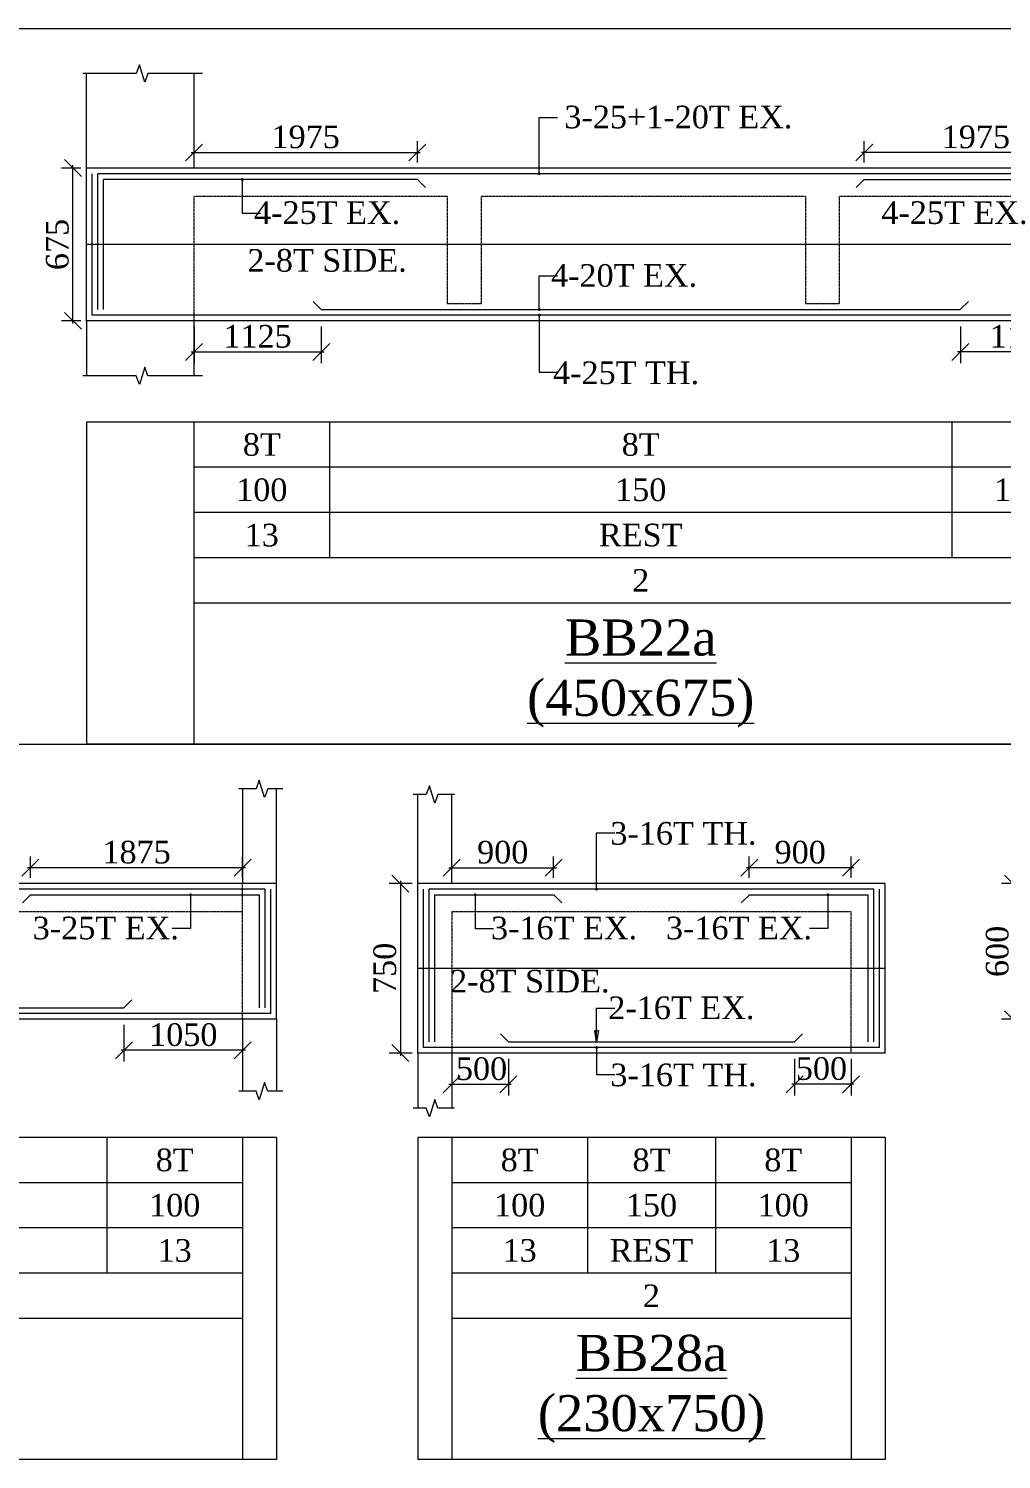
# Model space of a CAD drawing. Header units: inches. Extents: x 11017527 to 11245450, y -2821070 to -2693013.
# Drawn here: x 11158181 to 11166781, y -2706010 to -2693363 of the extents above; entities that cross this region are included whole.
import ezdxf
from ezdxf.enums import TextEntityAlignment as Align

# ---------------------------------------------------------------- set-up
doc = ezdxf.new("R2010")
doc.units = ezdxf.units.IN
doc.header["$LTSCALE"] = 0.5
doc.header["$MEASUREMENT"] = 0
doc.linetypes.add('HIDDEN', pattern=[9.525, 6.35, -3.175])
doc.layers.get('0').update_dxf_attribs({"lineweight": 0})
for name, color, linetype, lineweight in [('S-CUT OUT LINE', 9, 'Continuous', 9), ('S-DIM L.S.', 4, 'Continuous', 9), ('S-L.S.SECTION', 5, 'Continuous', 9), ('S-L.S.SLAB LINE', 8, 'HIDDEN', 5), ('S-L.S.STEEL', 6, 'Continuous', 15), ('S-SECTION MARK', 7, 'Continuous', 0), ('S-SHEET', 251, 'Continuous', 0), ('S-TEXT', 7, 'Continuous', 0), ('S-TEXT L.S. BEAM NO.', 30, 'Continuous', 5), ('S-TEXT. L.S.', 7, 'Continuous', 13)]:
    doc.layers.add(name, color=color, linetype=linetype, lineweight=lineweight)
doc.styles.add('135', font='arial.ttf', dxfattribs={"width": 0.8, "height": 135})
doc.styles.get("Standard").update_dxf_attribs({"font": 'times.ttf'})
doc.styles.add('TEXT', font='times.ttf')
doc.dimstyles.new('75', dxfattribs={"dimtxt": 135, "dimasz": 90, "dimexe": 0.1, "dimexo": 0.03, "dimgap": 0.09, "dimtad": 1, "dimdec": 0, "dimzin": 0, "dimdsep": 46, "dimtxsty": '135', "dimblk": 'ARCHTICK', "dimcen": 0.09, "dimclrd": 256, "dimclre": 256, "dimclrt": 256, "dimadec": 0, "dimazin": 0, "dimtfac": 1, "dimtdec": 0, "dimtofl": 0, "dimtmove": 1, "dimatfit": 3, "dimldrblk": 'DOTSMALL', "dimfxl": 1, "dimtolj": 1, "dimtzin": 0, "dimlwd": -1, "dimlwe": -1, "dimarcsym": 0})
doc.dimstyles.new('SETU_1', dxfattribs={"dimtxt": 200, "dimasz": 150, "dimexe": 100, "dimexo": 50, "dimgap": 35, "dimtad": 1, "dimdec": 0, "dimzin": 0, "dimdsep": 46, "dimtxsty": 'Standard', "dimblk": 'OBLIQUE', "dimcen": 150, "dimdle": 25, "dimclrd": 4, "dimclre": 7, "dimclrt": 256, "dimadec": 0, "dimazin": 0, "dimtfac": 1, "dimtdec": 0, "dimtofl": 0, "dimtmove": 1, "dimatfit": 3, "dimfxl": 1, "dimtolj": 1, "dimtzin": 0, "dimlwd": -1, "dimlwe": 5, "dimarcsym": 1})

# ---------------------------------------------------------------- blocks, each defined once
blk = doc.blocks.new('_Oblique')
at = {"color": 0, "linetype": 'ByBlock', "lineweight": -2}
blk.add_line((-0.5, -0.5), (0.5, 0.5), dxfattribs=at)
blk = doc.blocks.new('*D569')
at = {"layer": 'S-DIM L.S.', "color": 7, "lineweight": 5, "transparency": 16777216}
for p, q in [((11158643, -2694596), (11158472, -2694596)), ((11158643, -2695946), (11158472, -2695946))]:
    blk.add_line(p, q, dxfattribs=at)
at = {"layer": 'S-DIM L.S.', "color": 6, "transparency": 16777216}
blk.add_line((11158572, -2695971), (11158572, -2694571), dxfattribs=at)
at = {"layer": 'S-DIM L.S.', "color": 6, "transparency": 16777216, "xscale": 150, "yscale": 150, "zscale": 150}
for p, rotation in [((11158572, -2694596), 90), ((11158572, -2695946), 270)]:
    blk.add_blockref('_Oblique', p, dxfattribs=dict(at, rotation=rotation))
at = {"layer": 'S-DIM L.S.', "transparency": 16777216, "insert": (11158435, -2695271), "char_height": 200, "attachment_point": 5, "rotation": 90, "style": 'TEXT'}
blk.add_mtext('\\A1;675', dxfattribs=at)
blk = doc.blocks.new('*D570')
at = {"layer": 'S-DIM L.S.', "color": 7, "lineweight": 5, "transparency": 16777216}
for p, q in [((11159643, -2694546), (11159643, -2694358)), ((11161618, -2694546), (11161618, -2694358))]:
    blk.add_line(p, q, dxfattribs=at)
at = {"layer": 'S-DIM L.S.', "color": 7, "transparency": 16777216}
blk.add_line((11159618, -2694458), (11161643, -2694458), dxfattribs=at)
at = {"layer": 'S-DIM L.S.', "color": 7, "transparency": 16777216, "xscale": 150, "yscale": 150, "zscale": 150, "rotation": 180}
blk.add_blockref('_Oblique', (11159643, -2694458), dxfattribs=at)
at = {"layer": 'S-DIM L.S.', "color": 7, "transparency": 16777216, "xscale": 150, "yscale": 150, "zscale": 150}
blk.add_blockref('_Oblique', (11161618, -2694458), dxfattribs=at)
at = {"layer": 'S-DIM L.S.', "transparency": 16777216, "insert": (11160630, -2694321), "char_height": 200, "attachment_point": 5, "style": 'TEXT'}
blk.add_mtext('\\A1;1975', dxfattribs=at)
blk = doc.blocks.new('*D571')
at = {"layer": 'S-DIM L.S.', "color": 7, "lineweight": 5, "transparency": 16777216}
for p, q in [((11159643, -2695996), (11159643, -2696321)), ((11160768, -2695996), (11160768, -2696321))]:
    blk.add_line(p, q, dxfattribs=at)
at = {"layer": 'S-DIM L.S.', "color": 7, "transparency": 16777216}
blk.add_line((11159618, -2696221), (11160793, -2696221), dxfattribs=at)
at = {"layer": 'S-DIM L.S.', "color": 7, "transparency": 16777216, "xscale": 150, "yscale": 150, "zscale": 150, "rotation": 180}
blk.add_blockref('_Oblique', (11159643, -2696221), dxfattribs=at)
at = {"layer": 'S-DIM L.S.', "color": 7, "transparency": 16777216, "xscale": 150, "yscale": 150, "zscale": 150}
blk.add_blockref('_Oblique', (11160768, -2696221), dxfattribs=at)
at = {"layer": 'S-DIM L.S.', "transparency": 16777216, "insert": (11160205, -2696084), "char_height": 200, "attachment_point": 5, "style": 'TEXT'}
blk.add_mtext('\\A1;1125', dxfattribs=at)
blk = doc.blocks.new('_ArchTick')
at = {"color": 0, "linetype": 'ByBlock', "const_width": 0.15}
blk.add_lwpolyline([(-0.5, -0.5), (0.5, 0.5)], dxfattribs=at)
blk = doc.blocks.new('*D572')
at = {"layer": 'S-DIM L.S.', "color": 7, "lineweight": 5, "transparency": 16777216}
for p, q in [((11165568, -2694546), (11165568, -2694358)), ((11167543, -2694546), (11167543, -2694358))]:
    blk.add_line(p, q, dxfattribs=at)
at = {"layer": 'S-DIM L.S.', "color": 7, "transparency": 16777216}
blk.add_line((11167568, -2694458), (11165543, -2694458), dxfattribs=at)
at = {"layer": 'S-DIM L.S.', "color": 7, "transparency": 16777216, "xscale": 150, "yscale": 150, "zscale": 150, "rotation": 180}
blk.add_blockref('_Oblique', (11165568, -2694458), dxfattribs=at)
at = {"layer": 'S-DIM L.S.', "color": 7, "transparency": 16777216, "xscale": 150, "yscale": 150, "zscale": 150}
blk.add_blockref('_Oblique', (11167543, -2694458), dxfattribs=at)
at = {"layer": 'S-DIM L.S.', "transparency": 16777216, "insert": (11166555, -2694321), "char_height": 200, "attachment_point": 5, "style": 'TEXT'}
blk.add_mtext('\\A1;1975', dxfattribs=at)
blk = doc.blocks.new('*D573')
at = {"layer": 'S-DIM L.S.', "color": 7, "lineweight": 5, "transparency": 16777216}
for p, q in [((11166418, -2695996), (11166418, -2696321)), ((11167543, -2695996), (11167543, -2696321))]:
    blk.add_line(p, q, dxfattribs=at)
at = {"layer": 'S-DIM L.S.', "color": 7, "transparency": 16777216}
blk.add_line((11167568, -2696221), (11166393, -2696221), dxfattribs=at)
at = {"layer": 'S-DIM L.S.', "color": 7, "transparency": 16777216, "xscale": 150, "yscale": 150, "zscale": 150, "rotation": 180}
blk.add_blockref('_Oblique', (11166418, -2696221), dxfattribs=at)
at = {"layer": 'S-DIM L.S.', "color": 7, "transparency": 16777216, "xscale": 150, "yscale": 150, "zscale": 150}
blk.add_blockref('_Oblique', (11167543, -2696221), dxfattribs=at)
at = {"layer": 'S-DIM L.S.', "transparency": 16777216, "insert": (11166980, -2696084), "char_height": 200, "attachment_point": 5, "style": 'TEXT'}
blk.add_mtext('\\A1;1125', dxfattribs=at)
blk = doc.blocks.new('*D591')
at = {"layer": 'S-DIM L.S.', "color": 7, "lineweight": 5, "transparency": 16777216}
for p, q in [((11158197, -2700869), (11158197, -2700681)), ((11160072, -2700869), (11160072, -2700681))]:
    blk.add_line(p, q, dxfattribs=at)
at = {"layer": 'S-DIM L.S.', "color": 7, "transparency": 16777216}
blk.add_line((11160097, -2700781), (11158172, -2700781), dxfattribs=at)
at = {"layer": 'S-DIM L.S.', "color": 7, "transparency": 16777216, "xscale": 150, "yscale": 150, "zscale": 150, "rotation": 180}
blk.add_blockref('_Oblique', (11158197, -2700781), dxfattribs=at)
at = {"layer": 'S-DIM L.S.', "color": 7, "transparency": 16777216, "xscale": 150, "yscale": 150, "zscale": 150}
blk.add_blockref('_Oblique', (11160072, -2700781), dxfattribs=at)
at = {"layer": 'S-DIM L.S.', "transparency": 16777216, "insert": (11159135, -2700644), "char_height": 200, "attachment_point": 5, "style": 'TEXT'}
blk.add_mtext('\\A1;1875', dxfattribs=at)
blk = doc.blocks.new('*D592')
at = {"layer": 'S-DIM L.S.', "color": 7, "lineweight": 5, "transparency": 16777216}
for p, q in [((11159023, -2702169), (11159023, -2702494)), ((11160072, -2702169), (11160072, -2702494))]:
    blk.add_line(p, q, dxfattribs=at)
at = {"layer": 'S-DIM L.S.', "color": 7, "transparency": 16777216}
blk.add_line((11160097, -2702394), (11158998, -2702394), dxfattribs=at)
at = {"layer": 'S-DIM L.S.', "color": 7, "transparency": 16777216, "xscale": 150, "yscale": 150, "zscale": 150, "rotation": 180}
blk.add_blockref('_Oblique', (11159023, -2702394), dxfattribs=at)
at = {"layer": 'S-DIM L.S.', "color": 7, "transparency": 16777216, "xscale": 150, "yscale": 150, "zscale": 150}
blk.add_blockref('_Oblique', (11160072, -2702394), dxfattribs=at)
at = {"layer": 'S-DIM L.S.', "transparency": 16777216, "insert": (11159548, -2702257), "char_height": 200, "attachment_point": 5, "style": 'TEXT'}
blk.add_mtext('\\A1;1050', dxfattribs=at)
blk = doc.blocks.new('*D595')
at = {"layer": 'S-DIM L.S.', "color": 7, "lineweight": 5, "transparency": 16777216}
for p, q in [((11161922, -2700870), (11161922, -2700681)), ((11162822, -2700870), (11162822, -2700681))]:
    blk.add_line(p, q, dxfattribs=at)
at = {"layer": 'S-DIM L.S.', "color": 7, "transparency": 16777216}
blk.add_line((11161897, -2700781), (11162847, -2700781), dxfattribs=at)
at = {"layer": 'S-DIM L.S.', "color": 7, "transparency": 16777216, "xscale": 150, "yscale": 150, "zscale": 150, "rotation": 180}
blk.add_blockref('_Oblique', (11161922, -2700781), dxfattribs=at)
at = {"layer": 'S-DIM L.S.', "color": 7, "transparency": 16777216, "xscale": 150, "yscale": 150, "zscale": 150}
blk.add_blockref('_Oblique', (11162822, -2700781), dxfattribs=at)
at = {"layer": 'S-DIM L.S.', "transparency": 16777216, "insert": (11162372, -2700644), "char_height": 200, "attachment_point": 5, "style": 'TEXT'}
blk.add_mtext('\\A1;900', dxfattribs=at)
blk = doc.blocks.new('*D596')
at = {"layer": 'S-DIM L.S.', "color": 7, "lineweight": 5, "transparency": 16777216}
for p, q in [((11164552, -2700870), (11164552, -2700681)), ((11165452, -2700870), (11165452, -2700681))]:
    blk.add_line(p, q, dxfattribs=at)
at = {"layer": 'S-DIM L.S.', "color": 7, "transparency": 16777216}
blk.add_line((11165477, -2700781), (11164527, -2700781), dxfattribs=at)
at = {"layer": 'S-DIM L.S.', "color": 7, "transparency": 16777216, "xscale": 150, "yscale": 150, "zscale": 150, "rotation": 180}
blk.add_blockref('_Oblique', (11164552, -2700781), dxfattribs=at)
at = {"layer": 'S-DIM L.S.', "color": 7, "transparency": 16777216, "xscale": 150, "yscale": 150, "zscale": 150}
blk.add_blockref('_Oblique', (11165452, -2700781), dxfattribs=at)
at = {"layer": 'S-DIM L.S.', "transparency": 16777216, "insert": (11165002, -2700644), "char_height": 200, "attachment_point": 5, "style": 'TEXT'}
blk.add_mtext('\\A1;900', dxfattribs=at)
blk = doc.blocks.new('*D597')
at = {"layer": 'S-DIM L.S.', "color": 7, "lineweight": 5, "transparency": 16777216}
for p, q in [((11161922, -2702469), (11161922, -2702794)), ((11162422, -2702469), (11162422, -2702794))]:
    blk.add_line(p, q, dxfattribs=at)
at = {"layer": 'S-DIM L.S.', "color": 7, "transparency": 16777216}
blk.add_line((11161897, -2702694), (11162447, -2702694), dxfattribs=at)
at = {"layer": 'S-DIM L.S.', "color": 7, "transparency": 16777216, "xscale": 150, "yscale": 150, "zscale": 150, "rotation": 180}
blk.add_blockref('_Oblique', (11161922, -2702694), dxfattribs=at)
at = {"layer": 'S-DIM L.S.', "color": 7, "transparency": 16777216, "xscale": 150, "yscale": 150, "zscale": 150}
blk.add_blockref('_Oblique', (11162422, -2702694), dxfattribs=at)
at = {"layer": 'S-DIM L.S.', "transparency": 16777216, "insert": (11162185, -2702558), "char_height": 200, "attachment_point": 5, "style": 'TEXT'}
blk.add_mtext('\\A1;500', dxfattribs=at)
blk = doc.blocks.new('*D598')
at = {"layer": 'S-DIM L.S.', "color": 7, "lineweight": 5, "transparency": 16777216}
for p, q in [((11164952, -2702469), (11164952, -2702794)), ((11165452, -2702469), (11165452, -2702794))]:
    blk.add_line(p, q, dxfattribs=at)
at = {"layer": 'S-DIM L.S.', "color": 7, "transparency": 16777216}
blk.add_line((11165477, -2702694), (11164927, -2702694), dxfattribs=at)
at = {"layer": 'S-DIM L.S.', "color": 7, "transparency": 16777216, "xscale": 150, "yscale": 150, "zscale": 150, "rotation": 180}
blk.add_blockref('_Oblique', (11164952, -2702694), dxfattribs=at)
at = {"layer": 'S-DIM L.S.', "color": 7, "transparency": 16777216, "xscale": 150, "yscale": 150, "zscale": 150}
blk.add_blockref('_Oblique', (11165452, -2702694), dxfattribs=at)
at = {"layer": 'S-DIM L.S.', "transparency": 16777216, "insert": (11165190, -2702557), "char_height": 200, "attachment_point": 5, "style": 'TEXT'}
blk.add_mtext('\\A1;500', dxfattribs=at)
blk = doc.blocks.new('*D600')
at = {"layer": 'S-DIM L.S.', "color": 7, "lineweight": 5, "transparency": 16777216}
for p, q in [((11166952, -2700920), (11166782, -2700920)), ((11166952, -2702120), (11166782, -2702120))]:
    blk.add_line(p, q, dxfattribs=at)
at = {"layer": 'S-DIM L.S.', "color": 6, "transparency": 16777216}
blk.add_line((11166882, -2702145), (11166882, -2700895), dxfattribs=at)
at = {"layer": 'S-DIM L.S.', "color": 6, "transparency": 16777216, "xscale": 150, "yscale": 150, "zscale": 150}
for p, rotation in [((11166882, -2700920), 90), ((11166882, -2702120), 270)]:
    blk.add_blockref('_Oblique', p, dxfattribs=dict(at, rotation=rotation))
at = {"layer": 'S-DIM L.S.', "transparency": 16777216, "insert": (11166745, -2701520), "char_height": 200, "attachment_point": 5, "rotation": 90, "style": 'TEXT'}
blk.add_mtext('\\A1;600', dxfattribs=at)
blk = doc.blocks.new('*D644')
at = {"layer": 'S-DIM L.S.', "color": 7, "lineweight": 5, "transparency": 16777216}
for p, q in [((11161572, -2700920), (11161367, -2700920)), ((11161572, -2702419), (11161367, -2702419))]:
    blk.add_line(p, q, dxfattribs=at)
at = {"layer": 'S-DIM L.S.', "color": 6, "transparency": 16777216}
blk.add_line((11161467, -2700895), (11161467, -2702444), dxfattribs=at)
at = {"layer": 'S-DIM L.S.', "color": 6, "transparency": 16777216, "xscale": 150, "yscale": 150, "zscale": 150}
for p, rotation in [((11161467, -2700920), 90), ((11161467, -2702419), 270)]:
    blk.add_blockref('_Oblique', p, dxfattribs=dict(at, rotation=rotation))
at = {"layer": 'S-DIM L.S.', "transparency": 16777216, "insert": (11161330, -2701670), "char_height": 200, "attachment_point": 5, "rotation": 90, "style": 'TEXT'}
blk.add_mtext('\\A1;750', dxfattribs=at)

msp = doc.modelspace()

# ---------------------------------------------------------------- linework, layer by layer
at = {"layer": 'S-CUT OUT LINE'}
for points, elevation in [([(11159717.561, -2693759.399), (11159235.088, -2693759.511), (11159207.118, -2693836.359), (11159160.441, -2693682.663), (11159132.471, -2693759.511), (11158660.041, -2693759.511)], 0.018), ([(11159717.561, -2696432.168), (11159235.088, -2696432.28), (11159207.118, -2696355.433), (11159160.441, -2696509.128), (11159132.471, -2696432.28), (11158660.041, -2696432.28)], 0.018), ([(11160427.82, -2700083.159), (11160294.355, -2700083.159), (11160266.385, -2700160.007), (11160219.708, -2700006.312), (11160191.737, -2700083.159), (11160039.964, -2700083.05)], 0.023), ([(11161947.01, -2700133.063), (11161798.469, -2700133.063), (11161770.499, -2700209.911), (11161723.822, -2700056.216), (11161695.851, -2700133.063), (11161579.909, -2700133.063)], 0.037), ([(11160427.82, -2702755.929), (11160294.355, -2702755.929), (11160266.385, -2702679.081), (11160219.708, -2702832.776), (11160191.737, -2702755.929), (11160039.964, -2702755.819)], 0.023), ([(11161947.01, -2702905.977), (11161798.469, -2702905.977), (11161770.499, -2702829.129), (11161723.822, -2702982.824), (11161695.851, -2702905.977), (11161579.909, -2702905.977)], 0.037)]:
    msp.add_lwpolyline(points, dxfattribs=dict(at, elevation=elevation))
at = {"layer": 'S-L.S.SECTION', "color": 1}
for p, q in [((11158692.561, -2694595.896, 0.004), (11158692.561, -2693759.511, 0.004)), ((11159642.561, -2693759.399, 0.019), (11159642.561, -2694595.783, 0.019)), ((11158692.561, -2695945.889, 0.055), (11158692.561, -2696432.28, 0.004)), ((11159642.561, -2695945.776, 0.07), (11159642.561, -2696432.168, 0.019)), ((11160072.487, -2700083.05, 0.02), (11160072.487, -2700919.434, 0.02)), ((11160372.487, -2700919.544, 0.02), (11160372.487, -2700083.159, 0.02)), ((11161622.487, -2700919.544, 0.015), (11161622.487, -2700133.111, 0.003)), ((11161922.487, -2700919.496, 0.049), (11161922.487, -2700133.063, 0.037)), ((11160072.487, -2702119.434, 0.02), (11160072.487, -2702755.819, 0.02)), ((11160372.487, -2702119.544, 0.02), (11160372.487, -2702755.929, 0.02)), ((11161622.487, -2702419.496, 0.015), (11161622.487, -2702905.929, 0.003)), ((11161922.487, -2702419.544, 0.049), (11161922.487, -2702905.977, 0.037))]:
    msp.add_line(p, q, dxfattribs=at)
at = {"layer": 'S-L.S.SECTION', "color": 5}
for p, q in [((11168492.561, -2694596, 0.008), (11158692.561, -2694596, 0.007)), ((11158692.561, -2695945.993, 0.018), (11158692.561, -2694596, -0.033)), ((11168492.561, -2695945.993, 0.058), (11158692.561, -2695945.993, 0.058)), ((11160372.487, -2700919.544, 0.004), (11152272.487, -2700919.544, 0.004)), ((11160372.487, -2702119.544, 0.02), (11160372.487, -2700919.544, 0.02)), ((11165752.487, -2700919.544, 0.003), (11161622.487, -2700919.544, 0.003)), ((11161622.487, -2702419.496, 0.015), (11161622.487, -2700919.544, 0.003)), ((11165752.487, -2702419.496, 0.032), (11165752.487, -2700919.544, 0.02)), ((11160372.487, -2702119.544, 0.004), (11152272.487, -2702119.544, 0.004)), ((11165752.487, -2702419.496, 0.015), (11161622.487, -2702419.496, 0.015))]:
    msp.add_line(p, q, dxfattribs=at)
at = {"layer": 'S-L.S.SLAB LINE', "linetype": 'HIDDEN', "ltscale": 0.8}
for p, q in [((11161881.227, -2694845.976, 0.024), (11159642.561, -2694845.969, 0.035)), ((11159642.561, -2694845.969, 0.011), (11159642.561, -2695945.776, 0.052)), ((11161881.227, -2694845.976, 0.024), (11161881.227, -2695796, 0.024)), ((11165047.894, -2694845.986, 0.009), (11162181.227, -2694845.977, 0.023)), ((11162181.227, -2694845.977, 0.024), (11162181.227, -2695796, 0.024)), ((11165047.894, -2694845.986, 0.024), (11165047.894, -2695796, 0.024)), ((11167542.556, -2694845.994, -0.003), (11165347.894, -2694845.987, 0.008)), ((11165347.894, -2694845.987, 0.024), (11165347.894, -2695796, 0.024)), ((11162181.227, -2695796, 0.008), (11161881.227, -2695796, 0.008)), ((11165347.894, -2695796, 0.008), (11165047.894, -2695796, 0.008)), ((11160072.483, -2702119.434, 0.02), (11160072.483, -2700919.544, 0.02)), ((11160072.483, -2701169.545, -0.009), (11155569.747, -2701169.55, 0)), ((11165452.487, -2701169.545, 0.035), (11161922.487, -2701169.548, 0.037)), ((11161922.487, -2701169.548, 0.023), (11161922.487, -2702419.496, 0.032)), ((11165452.487, -2702419.496, 0.032), (11165452.487, -2701169.545, 0.023))]:
    msp.add_line(p, q, dxfattribs=at)
at = {"layer": 'S-L.S.STEEL', "color": 1}
for p, q in [((11158742.561, -2695895.994, 0.018), (11158742.561, -2694645.896, -0.033)), ((11168392.561, -2694646, 0.008), (11158792.561, -2694646.001, 0.007)), ((11158792.561, -2695845.889, 0.018), (11158792.561, -2694646.001, -0.033)), ((11168492.561, -2695271, 0.008), (11158692.561, -2695271, 0.007)), ((11168442.561, -2695895.993, 0.058), (11158742.561, -2695895.994, 0.058)), ((11160272.487, -2700969.544, 0.004), (11152372.487, -2700969.544, 0.004)), ((11160272.487, -2702019.544, 0.02), (11160272.487, -2700969.544, 0.02)), ((11160322.487, -2702069.544, 0.02), (11160322.487, -2700969.544, 0.02)), ((11161672.487, -2702369.496, 0.015), (11161672.487, -2700969.544, 0.003)), ((11165652.487, -2700969.544, 0.003), (11161722.487, -2700969.544, 0.003)), ((11161722.487, -2702319.496, 0.015), (11161722.487, -2700969.544, 0.003)), ((11165652.487, -2702319.496, 0.032), (11165652.487, -2700969.544, 0.02)), ((11165702.487, -2702369.496, 0.032), (11165702.487, -2700969.544, 0.02)), ((11161622.487, -2701669.544, -0.017), (11165752.487, -2701669.544, -0.017)), ((11160322.487, -2702069.544, 0.004), (11152322.487, -2702069.544, 0.004)), ((11165702.487, -2702369.496, 0.016), (11161672.487, -2702369.496, 0.015))]:
    msp.add_line(p, q, dxfattribs=at)
at = {"layer": 'S-L.S.STEEL'}
for p, q in [((11161617.561, -2694695.785, 0.004), (11158842.561, -2694695.867, -0.042)), ((11158842.561, -2695845.889, 0.018), (11158842.561, -2694695.867, -0.033)), ((11161617.561, -2694695.785, 0.017), (11161688.569, -2694766.794, 0.017)), ((11165567.456, -2694695.89, 0.017), (11165496.552, -2694766.794, 0.017)), ((11165567.456, -2694695.89, 0.024), (11168342.561, -2694696, 0.007)), ((11160767.561, -2695845.776, 0.077), (11160696.552, -2695774.768, 0.077)), ((11166417.479, -2695845.857, 0.077), (11166488.569, -2695774.768, 0.077)), ((11160767.561, -2695845.776, 0.052), (11166417.479, -2695845.857, 0.058)), ((11158197.483, -2701019.434, 0.02), (11158126.475, -2701090.443, 0.02)), ((11158197.483, -2701019.434, 0.02), (11160222.487, -2701019.434, 0.033)), ((11160222.487, -2702019.544, 0.02), (11160222.487, -2701019.434, 0.02)), ((11161772.487, -2701019.544, 0.003), (11162822.487, -2701019.535, 0.007)), ((11161772.487, -2702319.496, 0.015), (11161772.487, -2701019.544, 0.003)), ((11162822.487, -2701019.535, 0.02), (11162893.496, -2701090.544, 0.02)), ((11164552.487, -2701019.556, 0.018), (11164481.479, -2701090.564, 0.018)), ((11164552.487, -2701019.556, 0.02), (11165602.487, -2701019.544, -0.013)), ((11165602.487, -2702319.496, 0.032), (11165602.487, -2701019.544, 0.02)), ((11159022.483, -2702019.544, 0.02), (11159093.601, -2701948.426, 0.02)), ((11153622.487, -2702019.543, 0.02), (11159022.483, -2702019.544, 0.02)), ((11162422.487, -2702319.496, 0.049), (11162351.479, -2702248.487, 0.049)), ((11164952.487, -2702319.448, 0.061), (11165023.496, -2702248.439, 0.061)), ((11162422.487, -2702319.496, 0.032), (11164952.487, -2702319.448, 0.044))]:
    msp.add_line(p, q, dxfattribs=at)
at = {"layer": 'S-SHEET'}
for p, q in [((11168492.007, -2696841, 0.007), (11158692.007, -2696841, 0.007)), ((11158692.007, -2696841, -0.013), (11158692.007, -2699686.788, -0.013)), ((11159642.007, -2696840.783, 0.007), (11159642.007, -2699686.571, 0.007)), ((11160842.007, -2696840.722, 0.007), (11160842.007, -2698040.737, 0.007)), ((11166342.007, -2696841.036, 0.026), (11166342.007, -2698041.051, 0.026)), ((11167542.007, -2697240.891, 0.024), (11159642.007, -2697240.783, 0.019)), ((11167542.007, -2697640.891, 0.024), (11159642.007, -2697640.783, 0.019)), ((11167542.007, -2698040.891, 0.024), (11159642.007, -2698040.783, 0.019)), ((11167542.007, -2698440.891, 0.024), (11159642.007, -2698440.783, 0.019)), ((11122595.882, -2699686.678, 0.001), (11180275.872, -2699686.678, 0.001)), ((11168492.007, -2699686.788, 0.007), (11158692.007, -2699686.788, 0.007)), ((11160371.934, -2703164.544, 0.003), (11152271.934, -2703164.544, 0.003)), ((11158871.934, -2703164.544, 0.003), (11158871.934, -2704364.529, 0.003)), ((11160071.934, -2703164.434, 0.003), (11160071.934, -2706010.222, 0.003)), ((11160371.934, -2703164.544, 0.003), (11160371.934, -2706010.331, 0.003)), ((11165751.934, -2703164.544, 0.003), (11161621.934, -2703164.544, 0.003)), ((11161621.934, -2703164.544, -0.014), (11161621.934, -2706010.331, -0.014)), ((11161921.934, -2703164.544, 0.003), (11161921.934, -2706010.331, 0.003)), ((11163121.934, -2703164.544, 0.003), (11163121.934, -2704364.559, 0.003)), ((11164251.934, -2703164.544, 0.003), (11164251.934, -2704364.559, 0.003)), ((11165451.934, -2703164.544, 0.003), (11165451.934, -2706010.331, 0.003)), ((11165751.934, -2703164.544, -0.009), (11165751.934, -2706010.331, -0.009)), ((11160071.934, -2703564.434, 0.021), (11152571.934, -2703564.544, 0.015)), ((11165451.934, -2703564.544, 0.012), (11161921.934, -2703564.544, 0.003)), ((11160071.934, -2703964.434, 0.021), (11152571.934, -2703964.544, 0.015)), ((11165451.934, -2703964.544, 0.012), (11161921.934, -2703964.544, 0.003)), ((11160071.934, -2704364.434, 0.021), (11152571.934, -2704364.544, 0.015)), ((11165451.934, -2704364.544, 0.012), (11161921.934, -2704364.544, 0.003)), ((11160071.934, -2704764.434, 0.021), (11152571.934, -2704764.544, 0.015)), ((11165451.934, -2704764.544, 0.012), (11161921.934, -2704764.544, 0.003)), ((11160371.934, -2706010.331, 0.003), (11152271.934, -2706010.331, 0.003)), ((11165751.934, -2706010.331, 0.003), (11161621.934, -2706010.331, 0.003))]:
    msp.add_line(p, q, dxfattribs=at)
msp.add_lwpolyline([(11180275.872, -2740705.393), (11122595.882, -2740705.393), (11122595.882, -2693362.917), (11180275.872, -2693362.917)], close=True, dxfattribs=at)

# ---------------------------------------------------------------- texts
at = {"layer": 'S-TEXT', "char_height": 200, "attachment_point": 5, "style": 'TEXT'}
for s, insert, width in [('8T', (11160242.007, -2697040.731, 0.006), 1200), ('8T', (11163592.007, -2697040.738, 0.018), 5500), ('\\pxt9.000002;100', (11160242.007, -2697440.731, 0.007), 1200), ('\\pxt9.000002;150', (11163592.007, -2697440.752, 0.018), 5500), ('\\pxt9.000002;100', (11166942.007, -2697441.045, 0.027), 1200), ('13', (11160242.007, -2697840.731, 0.007), 1200), ('REST', (11163592.007, -2697840.752, 0.018), 5500), ('2', (11163592.007, -2698240.748, 0.009), 7900), ('8T', (11159471.934, -2703364.553, 0.003), 1200), ('8T', (11162521.934, -2703364.553, 0.002), 1200), ('8T', (11163686.934, -2703364.529, 0.005), 1130), ('8T', (11164851.934, -2703364.553, 0.002), 1200), ('\\pxt9.000002;100', (11159471.934, -2703764.553, 0.004), 1200), ('\\pxt9.000002;100', (11162521.934, -2703764.553, 0.003), 1200), ('\\pxt9.000002;150', (11163686.934, -2703764.522, 0.018), 1130), ('\\pxt9.000002;100', (11164851.934, -2703764.553, 0.003), 1200), ('13', (11159471.934, -2704164.553, 0.004), 1200), ('13', (11162521.934, -2704164.553, 0.004), 1200), ('REST', (11163686.934, -2704164.522, 0.018), 1130), ('13', (11164851.934, -2704164.553, 0.004), 1200), ('2', (11163686.934, -2704564.505, 0.015), 3530)]:
    msp.add_mtext(s, dxfattribs=dict(at, insert=insert, width=width))
at = {"layer": 'S-TEXT L.S. BEAM NO.', "color": 7, "linetype": 'ByBlock', "insert": (11163592.007, -2699063.642, 0.008), "char_height": 319.2745, "width": 7900, "attachment_point": 5, "style": 'TEXT'}
msp.add_mtext('{\\LBB22a\\P(450x675)}', dxfattribs=at)
at = {"layer": 'S-TEXT L.S. BEAM NO.', "color": 1, "linetype": 'ByBlock', "insert": (11163686.934, -2705387.423, 0.009), "char_height": 319.2745, "width": 3530, "attachment_point": 5, "style": 'TEXT'}
msp.add_mtext('{\\LBB28a\\P(230x750)}', dxfattribs=at)
at = {"layer": 'S-TEXT. L.S.', "style": 'TEXT'}
msp.add_text('3-25+1-20T EX.', height=200, dxfattribs=at).set_placement((11162916.762, -2694244.015, -0.051))
for s, p in [('4-25T EX.', (11160819.249, -2695089.31, -0.023)), ('4-25T EX.', (11166365.872, -2695089.31, -0.023)), ('2-8T SIDE.', (11160819.249, -2695511.874, -0.023)), ('4-20T EX.', (11163444.762, -2695645.024, 0.056)), ('4-25T TH.', (11163462.894, -2696505.366, 0.056)), ('3-16T TH.', (11163969.482, -2700576.349, 0.03)), ('3-25T EX.', (11158862.771, -2701412.963, -0.026)), ('3-16T EX.', (11162914.148, -2701412.963, 0.026)), ('3-16T EX.', (11164460.826, -2701412.963, 0.026)), ('2-8T SIDE.', (11162611.605, -2701882.87, 0.026)), ('2-16T EX.', (11163951.35, -2702118.637, 0.064)), ('3-16T TH.', (11163969.482, -2702711.639, 0.064))]:
    msp.add_text(s, height=200, dxfattribs=at).set_placement(p, align=Align.CENTER)

# ---------------------------------------------------------------- dimensions: what is measured, and where the dimension line sits
at = {"layer": 'S-DIM L.S.'}
for base, p1, p2, picture, middle in [((11161617.561, -2694457.634, 0.053), (11159642.561, -2694595.783, 0.036), (11161617.561, -2694595.785, 0.017), '*D570', (11160630.061, -2694320.615, 0.053)), ((11162822.487, -2700781.392, 0.02), (11161922.487, -2700919.544, 0.02), (11162822.487, -2700919.535, 0.02), '*D595', (11162372.487, -2700644.374, 0.02))]:
    dim = msp.add_linear_dim(base=base, p1=p1, p2=p2, dimstyle='SETU_1', override={"dimtxsty": 'TEXT', "dimblk": 'Oblique', "dimclrd": 7, "dimarcsym": 1}, dxfattribs=at)
    dim.commit()
    dim.dimension.update_dxf_attribs({"geometry": picture, "text_midpoint": middle})
for base, p1, p2, picture, middle in [((11165567.561, -2694457.634, 0.053), (11167542.561, -2694595.783, 0.036), (11165567.561, -2694595.785, 0.017), '*D572', (11166555.061, -2694320.615, 0.053)), ((11158197.483, -2700781.283, 0.037), (11160072.483, -2700919.434, 0.037), (11158197.483, -2700919.434, 0.02), '*D591', (11159134.983, -2700644.264, 0.037)), ((11164552.487, -2700781.404, 0.02), (11165452.487, -2700919.544, 0.02), (11164552.487, -2700919.556, 0.018), '*D596', (11165002.487, -2700644.385, 0.02))]:
    dim = msp.add_linear_dim(base=base, p1=p1, p2=p2, angle=180, dimstyle='SETU_1', override={"dimtxsty": 'TEXT', "dimblk": 'Oblique', "dimclrd": 7, "dimarcsym": 1}, dxfattribs=at)
    dim.commit()
    dim.dimension.update_dxf_attribs({"geometry": picture, "text_midpoint": middle})
at = {"layer": 'S-DIM L.S.', "color": 7}
for base, p1, p2, override, picture, middle in [((11158571.647, -2694595.896, -0.033), (11158692.561, -2695945.889, 0.018), (11158692.561, -2694595.896, -0.033), {"dimlfac": 0.5, "dimtxsty": 'TEXT', "dimclrd": 6, "dimarcsym": 1}, '*D569', (11158434.628, -2695270.892, -0.033)), ((11161466.553, -2702419.496, 0.017), (11161622.487, -2700919.544, 0.015), (11161622.487, -2702419.496, 0.015), {"dimlfac": 0.5, "dimtxsty": 'TEXT', "dimblk": 'Oblique', "dimclrd": 6}, '*D644', (11161329.535, -2701669.52, 0.017)), ((11166881.574, -2700919.544, -0.017), (11167002.487, -2702119.544, -0.017), (11167002.487, -2700919.544, -0.017), {"dimlfac": 0.5, "dimtxsty": 'TEXT', "dimclrd": 6, "dimarcsym": 1}, '*D600', (11166744.843, -2701519.544, -0.017))]:
    dim = msp.add_linear_dim(base=base, p1=p1, p2=p2, angle=90, dimstyle='SETU_1', override=override, dxfattribs=at)
    dim.commit()
    dim.dimension.update_dxf_attribs({"geometry": picture, "text_midpoint": middle})
at = {"layer": 'S-DIM L.S.'}
for base, p1, p2, picture, middle in [((11160767.561, -2696220.513, 0.103), (11159642.561, -2695945.776, 0.087), (11160767.561, -2695945.776, 0.077), '*D571', (11160205.061, -2696220.513, 0.103)), ((11162422.487, -2702694.233, 0.032), (11161922.487, -2702419.496, 0.032), (11162422.487, -2702419.496, 0.049), '*D597', (11162184.987, -2702694.233, 0.032))]:
    dim = msp.add_linear_dim(base=base, p1=p1, p2=p2, dimstyle='SETU_1', override={"dimtxsty": 'TEXT', "dimblk": 'Oblique', "dimclrd": 7, "dimarcsym": 1}, dxfattribs=at)
    dim.commit()
    dim.dimension.update_dxf_attribs({"geometry": picture, "text_midpoint": middle, "dimtype": 160})
for base, p1, p2, picture, middle in [((11166417.561, -2696220.513, 0.103), (11167542.561, -2695945.776, 0.087), (11166417.561, -2695945.776, 0.077), '*D573', (11166980.061, -2696220.513, 0.103)), ((11159022.593, -2702394.171, 0.037), (11160072.483, -2702119.434, 0.037), (11159022.593, -2702119.434, 0.02), '*D592', (11159547.538, -2702394.171, 0.037)), ((11164952.487, -2702694.185, 0.044), (11165452.487, -2702419.448, 0.044), (11164952.487, -2702419.448, 0.061), '*D598', (11165189.987, -2702694.185, 0.044))]:
    dim = msp.add_linear_dim(base=base, p1=p1, p2=p2, angle=180, dimstyle='SETU_1', override={"dimtxsty": 'TEXT', "dimblk": 'Oblique', "dimclrd": 7, "dimarcsym": 1}, dxfattribs=at)
    dim.commit()
    dim.dimension.update_dxf_attribs({"geometry": picture, "text_midpoint": middle, "dimtype": 160})

# ---------------------------------------------------------------- leaders
at = {"layer": 'S-SECTION MARK'}
for points, override in [([(11162695.418, -2694645.891, -0.022), (11162695.418, -2694147.902, -0.022), (11162856.918, -2694147.902, -0.022)], {"dimasz": 100, "dimclrd": 7}), ([(11160069.905, -2694695.921, 0.006), (11160069.905, -2694993.196, 0.006), (11160231.406, -2694993.196, 0.006)], {"dimasz": 100, "dimclrd": 7}), ([(11162695.418, -2695845.884, 0.053), (11162695.418, -2695548.608, 0.053), (11162856.918, -2695548.608, 0.053)], {"dimasz": 100, "dimclrd": 7}), ([(11162695.418, -2695895.884, 0.053), (11162695.418, -2696400.572, 0.053), (11162856.918, -2696400.572, 0.053)], {"dimasz": 100, "dimclrd": 7}), ([(11163202.006, -2700969.544, 0.027), (11163202.006, -2700471.555, 0.027), (11163363.506, -2700471.555, 0.027)], {"dimasz": 100, "dimclrd": 7}), ([(11159612.115, -2701019.574, 0.003), (11159612.115, -2701316.85, 0.003), (11159450.615, -2701316.85, 0.003)], {"dimasz": 100, "dimclrd": 7}), ([(11162128.331, -2701019.574, 0.055), (11162128.331, -2701316.85, 0.055), (11162289.831, -2701316.85, 0.055)], {"dimasz": 100, "dimclrd": 7}), ([(11165246.644, -2701019.574, 0.055), (11165246.644, -2701316.85, 0.055), (11165085.143, -2701316.85, 0.055)], {"dimasz": 100, "dimclrd": 7}), ([(11163202.006, -2702319.496, 0.049), (11163202.006, -2702022.22, 0.049), (11163363.506, -2702022.22, 0.049)], {"dimasz": 100, "dimclrd": 7, "dimldrblk": 'ClosedBlank'}), ([(11163202.006, -2702369.544, 0.049), (11163202.006, -2702606.845, 0.049), (11163363.506, -2702606.845, 0.049)], {"dimasz": 100, "dimclrd": 7})]:
    msp.add_leader(points, dimstyle='75', override=override, dxfattribs=at)

doc.saveas('drawing.dxf')
